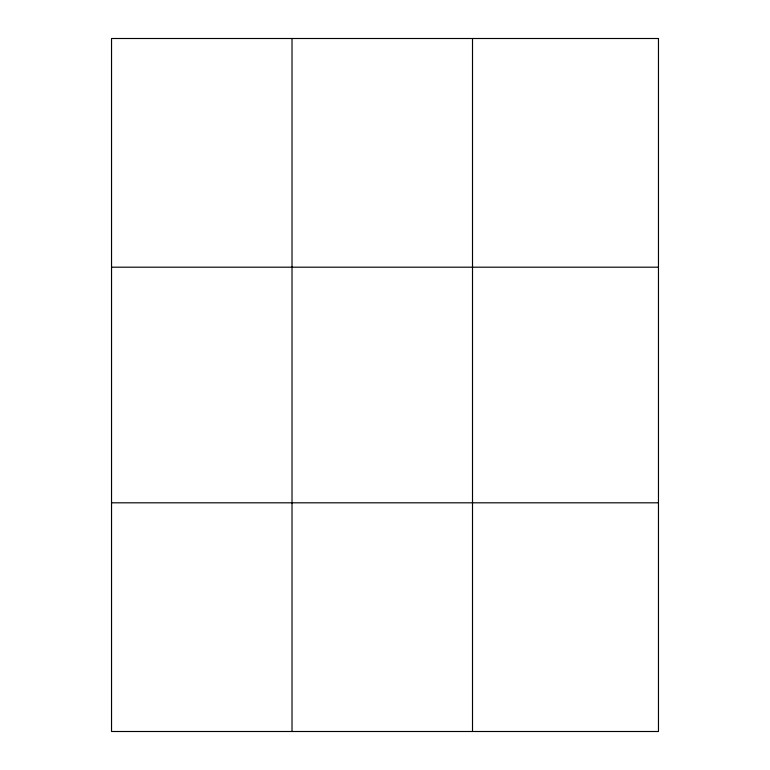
<?xml version="1.0" encoding="UTF-8"?>
<svg xmlns="http://www.w3.org/2000/svg" width="770" height="770" viewBox="0 0 770 770"><rect width="100%" height="100%" fill="white"/><g stroke="black" fill="none" stroke-linecap="round" stroke-linejoin="round"><path stroke-width="1.16" d="M292.022 38.5L292.022 731.5M472.511 38.5L472.511 731.5M111.534 267.19L658.466 267.19M111.534 502.81L658.466 502.81M658.466 38.5L658.466 731.5L111.534 731.5L111.534 38.5L658.466 38.5"/></g></svg>
